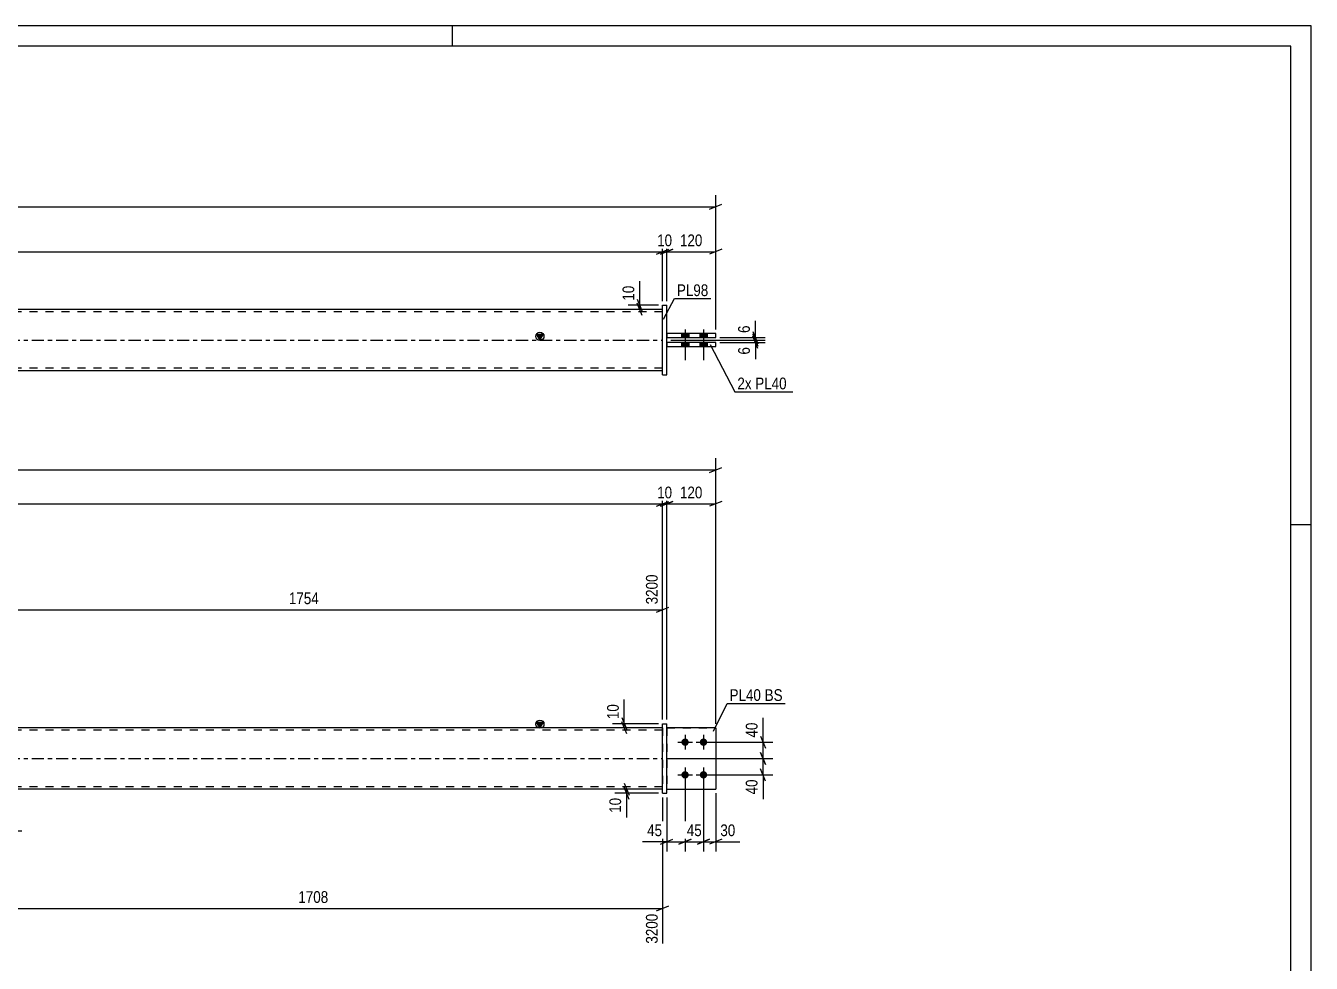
# Model space of a CAD drawing. Header units: millimetres. Extents: x 0 to 594, y 0 to 420.
# Drawn here: x 279.6 to 594, y 190.8 to 420 of the extents above; entities that cross this region are included whole.
import ezdxf

# ---------------------------------------------------------------- set-up
doc = ezdxf.new("R2010")
doc.units = ezdxf.units.MM
doc.linetypes.add('DXK_LINE_DOT2', pattern=[3.9198, 1.9599, -1.9599])
doc.linetypes.add('DXK_LINE_DOT3', pattern=[5.9187, 2.979, -0.9799, 0.9799, -0.9799])
doc.styles.add('Arial Narrow', font='ARIALN.TTF', dxfattribs={"height": 0.2})

# ---------------------------------------------------------------- blocks, each defined once
blk = doc.blocks.new('Unknown-580870411-1131')
at = {"color": 5, "linetype": 'Continuous'}
for p, q in [((594, 420), (0, 420)), ((384, 415), (384, 420)), ((594, 0), (594, 420)), ((589, 415), (5, 415)), ((589, 5), (589, 415)), ((594, 298), (589, 298))]:
    blk.add_line(p, q, dxfattribs=at)
blk = doc.blocks.new('Part-580870411-1699 - 1676')
at = {"color": 2, "linetype": 'Continuous'}
for p, q in [((435.37, 249.34), (436.37, 249.34)), ((435.37, 232.34), (435.37, 249.34)), ((436.37, 232.34), (436.37, 249.34)), ((435.37, 232.34), (436.37, 232.34)), ((435.37, 232.34), (436.37, 232.34))]:
    blk.add_line(p, q, dxfattribs=at)
at = {"color": 7, "linetype": 'DXK_LINE_DOT2'}
for p, q in [((435.37, 249.34), (436.37, 249.34)), ((435.37, 232.34), (435.37, 232.34)), ((436.37, 232.34), (436.37, 232.34)), ((436.37, 232.34), (436.37, 232.34))]:
    blk.add_line(p, q, dxfattribs=at)
blk = doc.blocks.new('Part-580870411-1688 - 1676')
at = {"linetype": 'Continuous'}
blk.add_hatch(color=2, dxfattribs=at).paths.add_polyline_path([(405.37, 248.34), (404.57, 249.74), (406.17, 249.74)])
at = {"color": 2, "linetype": 'Continuous'}
for p, q in [((405.37, 248.34), (404.57, 249.74)), ((404.57, 249.74), (406.17, 249.74)), ((406.17, 249.74), (405.37, 248.34)), ((435.37, 248.34), (115.4, 248.34)), ((435.37, 233.34), (115.4, 233.34))]:
    blk.add_line(p, q, dxfattribs=at)
at = {"color": 7, "linetype": 'DXK_LINE_DOT2'}
for p, q in [((435.37, 247.74), (115.4, 247.74)), ((435.37, 248.34), (435.37, 233.34)), ((435.37, 233.94), (115.4, 233.94))]:
    blk.add_line(p, q, dxfattribs=at)
at = {"color": 7, "linetype": 'DXK_LINE_DOT3'}
blk.add_line((115.4, 240.84), (435.37, 240.84), dxfattribs=at)
at = {"color": 2, "linetype": 'Continuous'}
blk.add_circle((405.37, 249.24), 1, dxfattribs=at)
blk = doc.blocks.new('Part-580870411-1693 - 1676')
at = {"color": 2, "linetype": 'Continuous'}
for p, q in [((448.37, 248.34), (436.37, 248.34)), ((448.37, 248.34), (448.37, 248.34)), ((448.37, 248.34), (448.37, 233.34)), ((436.37, 233.34), (448.37, 233.34))]:
    blk.add_line(p, q, dxfattribs=at)
at = {"color": 7, "linetype": 'DXK_LINE_DOT2'}
for p, q in [((436.37, 248.34), (448.37, 248.34)), ((436.37, 248.34), (436.37, 248.34)), ((436.37, 248.34), (436.37, 233.34)), ((436.37, 233.34), (448.37, 233.34))]:
    blk.add_line(p, q, dxfattribs=at)
blk = doc.blocks.new('Part-580870411-1698 - 1676')
at = {"color": 7, "linetype": 'DXK_LINE_DOT2'}
for p, q in [((436.37, 248.34), (448.37, 248.34)), ((448.37, 248.34), (436.37, 248.34)), ((436.37, 248.34), (436.37, 248.34)), ((436.37, 248.34), (436.37, 233.34)), ((448.37, 248.34), (448.37, 248.34)), ((448.37, 248.34), (448.37, 233.34)), ((436.37, 233.34), (448.37, 233.34)), ((436.37, 233.34), (448.37, 233.34))]:
    blk.add_line(p, q, dxfattribs=at)
blk = doc.blocks.new('Bolt-580870411-1720 - 1676')
at = {"linetype": 'Continuous'}
for points in [[(440.87, 245.74), (441.05, 245.72), (441.23, 245.66), (441.4, 245.57), (441.54, 245.44), (441.65, 245.29), (441.72, 245.12), (441.76, 244.93), (441.76, 244.75), (441.72, 244.56), (441.65, 244.39), (441.54, 244.24), (441.4, 244.11), (441.23, 244.02), (441.05, 243.96), (440.87, 243.94), (440.68, 243.96), (440.5, 244.02), (440.34, 244.11), (440.2, 244.24), (440.09, 244.39), (440.01, 244.56), (439.97, 244.75), (439.97, 244.93), (440.01, 245.12), (440.09, 245.29), (440.2, 245.44), (440.34, 245.57), (440.5, 245.66), (440.68, 245.72)], [(445.37, 245.74), (445.55, 245.72), (445.73, 245.66), (445.9, 245.57), (446.04, 245.44), (446.15, 245.29), (446.22, 245.12), (446.26, 244.93), (446.26, 244.75), (446.22, 244.56), (446.15, 244.39), (446.04, 244.24), (445.9, 244.11), (445.73, 244.02), (445.55, 243.96), (445.37, 243.94), (445.18, 243.96), (445, 244.02), (444.84, 244.11), (444.7, 244.24), (444.59, 244.39), (444.51, 244.56), (444.47, 244.75), (444.47, 244.93), (444.51, 245.12), (444.59, 245.29), (444.7, 245.44), (444.84, 245.57), (445, 245.66), (445.18, 245.72)], [(440.87, 237.74), (441.05, 237.72), (441.23, 237.66), (441.4, 237.57), (441.54, 237.44), (441.65, 237.29), (441.72, 237.12), (441.76, 236.93), (441.76, 236.75), (441.72, 236.56), (441.65, 236.39), (441.54, 236.24), (441.4, 236.11), (441.23, 236.02), (441.05, 235.96), (440.87, 235.94), (440.68, 235.96), (440.5, 236.02), (440.34, 236.11), (440.2, 236.24), (440.09, 236.39), (440.01, 236.56), (439.97, 236.75), (439.97, 236.93), (440.01, 237.12), (440.09, 237.29), (440.2, 237.44), (440.34, 237.57), (440.5, 237.66), (440.68, 237.72)], [(445.37, 237.74), (445.55, 237.72), (445.73, 237.66), (445.9, 237.57), (446.04, 237.44), (446.15, 237.29), (446.22, 237.12), (446.26, 236.93), (446.26, 236.75), (446.22, 236.56), (446.15, 236.39), (446.04, 236.24), (445.9, 236.11), (445.73, 236.02), (445.55, 235.96), (445.37, 235.94), (445.18, 235.96), (445, 236.02), (444.84, 236.11), (444.7, 236.24), (444.59, 236.39), (444.51, 236.56), (444.47, 236.75), (444.47, 236.93), (444.51, 237.12), (444.59, 237.29), (444.7, 237.44), (444.84, 237.57), (445, 237.66), (445.18, 237.72)]]:
    blk.add_hatch(color=1, dxfattribs=at).paths.add_polyline_path(points)
at = {"color": 1, "linetype": 'Continuous'}
for p, q in [((440.87, 246.64), (440.87, 243.04)), ((445.37, 246.64), (445.37, 243.04)), ((439.07, 244.84), (442.67, 244.84)), ((443.57, 244.84), (447.17, 244.84)), ((439.07, 236.84), (442.67, 236.84)), ((440.87, 238.64), (440.87, 235.04)), ((443.57, 236.84), (447.17, 236.84)), ((445.37, 238.64), (445.37, 235.04))]:
    blk.add_line(p, q, dxfattribs=at)
blk = doc.blocks.new('Bolt-580870411-1372 - 1368')
at = {"linetype": 'Continuous'}
for points in [[(441.77, 344.75), (439.97, 344.75), (439.97, 343.75), (441.77, 343.75)], [(441.77, 344.75), (439.97, 344.75), (439.97, 343.75), (441.77, 343.75)], [(446.27, 344.75), (444.47, 344.75), (444.47, 343.75), (446.27, 343.75)], [(446.27, 344.75), (444.47, 344.75), (444.47, 343.75), (446.27, 343.75)], [(441.77, 342.55), (439.97, 342.55), (439.97, 341.55), (441.77, 341.55)], [(441.77, 342.55), (439.97, 342.55), (439.97, 341.55), (441.77, 341.55)], [(446.27, 342.55), (444.47, 342.55), (444.47, 341.55), (446.27, 341.55)], [(446.27, 342.55), (444.47, 342.55), (444.47, 341.55), (446.27, 341.55)]]:
    blk.add_hatch(color=1, dxfattribs=at).paths.add_polyline_path(points)
at = {"color": 1, "linetype": 'Continuous'}
for p, q in [((439.97, 344.75), (439.97, 343.75)), ((439.97, 344.75), (439.97, 343.75)), ((440.87, 345.75), (440.87, 338.25)), ((440.87, 345.75), (440.87, 338.25)), ((441.77, 344.75), (441.77, 343.75)), ((441.77, 344.75), (441.77, 343.75)), ((444.47, 344.75), (444.47, 343.75)), ((444.47, 344.75), (444.47, 343.75)), ((445.37, 345.75), (445.37, 338.25)), ((445.37, 345.75), (445.37, 338.25)), ((446.27, 344.75), (446.27, 343.75)), ((446.27, 344.75), (446.27, 343.75)), ((439.97, 342.55), (439.97, 341.55)), ((439.97, 342.55), (439.97, 341.55)), ((441.77, 342.55), (441.77, 341.55)), ((441.77, 342.55), (441.77, 341.55)), ((444.47, 342.55), (444.47, 341.55)), ((444.47, 342.55), (444.47, 341.55)), ((446.27, 342.55), (446.27, 341.55)), ((446.27, 342.55), (446.27, 341.55))]:
    blk.add_line(p, q, dxfattribs=at)
blk = doc.blocks.new('Part-580870411-1462 - 1368')
at = {"linetype": 'Continuous'}
blk.add_hatch(color=2, dxfattribs=at).paths.add_polyline_path([(405.37, 343.15), (404.57, 344.55), (406.17, 344.55)])
at = {"color": 2, "linetype": 'Continuous'}
for p, q in [((435.37, 350.65), (115.4, 350.65)), ((405.37, 343.15), (404.57, 344.55)), ((404.57, 344.55), (406.17, 344.55)), ((406.17, 344.55), (405.37, 343.15)), ((435.37, 335.65), (115.4, 335.65))]:
    blk.add_line(p, q, dxfattribs=at)
at = {"color": 7, "linetype": 'DXK_LINE_DOT2'}
for p, q in [((435.37, 350.05), (115.4, 350.05)), ((435.37, 335.65), (435.37, 350.65)), ((435.37, 336.25), (115.4, 336.25))]:
    blk.add_line(p, q, dxfattribs=at)
at = {"color": 7, "linetype": 'DXK_LINE_DOT3'}
blk.add_line((115.4, 343.15), (435.37, 343.15), dxfattribs=at)
at = {"color": 2, "linetype": 'Continuous'}
blk.add_circle((405.37, 344.05), 1, dxfattribs=at)
blk = doc.blocks.new('Part-580870411-1434 - 1368')
at = {"color": 2, "linetype": 'Continuous'}
for p, q in [((435.37, 334.66), (435.37, 351.66)), ((435.37, 351.66), (436.37, 351.66)), ((436.37, 334.66), (436.37, 351.66)), ((435.37, 334.66), (436.37, 334.66)), ((435.37, 334.65), (436.37, 334.65))]:
    blk.add_line(p, q, dxfattribs=at)
at = {"color": 7, "linetype": 'DXK_LINE_DOT2'}
for p, q in [((435.37, 351.65), (435.37, 351.66)), ((435.37, 351.65), (436.37, 351.65)), ((435.37, 334.65), (435.37, 334.66)), ((436.37, 334.65), (436.37, 334.66)), ((436.37, 334.66), (436.37, 334.65))]:
    blk.add_line(p, q, dxfattribs=at)
blk = doc.blocks.new('Part-580870411-1467 - 1368')
at = {"color": 2, "linetype": 'Continuous'}
for p, q in [((448.37, 342.56), (436.37, 342.56)), ((436.37, 341.56), (448.37, 341.56)), ((436.37, 341.55), (448.37, 341.55)), ((448.37, 341.56), (448.37, 342.56))]:
    blk.add_line(p, q, dxfattribs=at)
at = {"color": 7, "linetype": 'DXK_LINE_DOT2'}
for p, q in [((436.37, 342.56), (436.37, 341.55)), ((448.37, 342.55), (436.37, 342.55)), ((448.37, 341.56), (448.37, 341.55)), ((448.37, 341.55), (448.37, 341.56))]:
    blk.add_line(p, q, dxfattribs=at)
blk = doc.blocks.new('Part-580870411-1472 - 1368')
at = {"color": 2, "linetype": 'Continuous'}
for p, q in [((448.37, 344.76), (436.37, 344.76)), ((436.37, 343.76), (448.37, 343.76)), ((436.37, 343.75), (448.37, 343.75)), ((448.37, 343.76), (448.37, 344.76))]:
    blk.add_line(p, q, dxfattribs=at)
at = {"color": 7, "linetype": 'DXK_LINE_DOT2'}
for p, q in [((436.37, 344.76), (436.37, 343.75)), ((448.37, 344.75), (436.37, 344.75)), ((448.37, 343.75), (448.37, 343.76)), ((448.37, 343.76), (448.37, 343.75))]:
    blk.add_line(p, q, dxfattribs=at)
blk = doc.blocks.new('StraightDimension-580870411-3819 - 1676')
at = {"color": 7, "linetype": 'Continuous'}
for p, q in [((102.4, 311.39), (448.37, 311.39)), ((446.87, 310.79), (449.87, 311.99)), ((448.37, 249.34), (448.37, 314.24))]:
    blk.add_line(p, q, dxfattribs=at)
at = {"color": 0}
blk.add_wipeout([(279.64, 312.14), (279.64, 316.34), (271.13, 316.34), (271.13, 312.14)], dxfattribs=at)
blk = doc.blocks.new('StraightDimension-580870411-2850 - 1676')
at = {"color": 7, "linetype": 'Continuous'}
for p, q in [((264.55, 232.34), (264.55, 195.58)), ((435.37, 231.34), (435.37, 195.58)), ((266.05, 204.79), (263.05, 203.59)), ((433.87, 203.59), (436.87, 204.79)), ((264.55, 204.19), (435.37, 204.19))]:
    blk.add_line(p, q, dxfattribs=at)
at = {"color": 0}
blk.add_wipeout([(354.22, 204.94), (354.22, 209.14), (345.7, 209.14), (345.7, 204.94)], dxfattribs=at)
at = {"color": 0, "linetype": 'Continuous'}
blk.add_wipeout([(434.77, 203.49), (430.57, 203.49), (430.57, 194.98), (434.77, 194.98)], dxfattribs=at)
at = {"color": 3, "style": 'Arial Narrow'}
blk.add_text('1708', height=2.863, dxfattribs=at).set_placement((346.3, 205.54))
at = {"color": 3, "linetype": 'Continuous', "style": 'Arial Narrow'}
blk.add_text('3200', height=2.863, rotation=90.0002, dxfattribs=at).set_placement((434.17, 195.58))
blk = doc.blocks.new('StraightDimension-580870411-3722 - 1676')
at = {"color": 7, "linetype": 'Continuous'}
for p, q in [((435.37, 250.34), (435.37, 305.95)), ((115.4, 303.1), (435.37, 303.1)), ((433.87, 302.5), (436.87, 303.7))]:
    blk.add_line(p, q, dxfattribs=at)
at = {"color": 0}
blk.add_wipeout([(279.64, 303.85), (279.64, 308.05), (271.13, 308.05), (271.13, 303.85)], dxfattribs=at)
blk = doc.blocks.new('StraightDimension-580870411-1960 - 1676')
at = {"color": 7, "linetype": 'Continuous'}
for p, q in [((416.54, 233.34), (273.42, 233.34)), ((275.67, 234.84), (276.87, 231.84)), ((276.27, 223.14), (276.27, 233.34)), ((276.87, 221.64), (275.67, 224.64)), ((264, 223.14), (278.67, 223.14))]:
    blk.add_line(p, q, dxfattribs=at)
at = {"color": 0}
blk.add_wipeout([(275.52, 231.58), (271.32, 231.58), (271.32, 224.9), (275.52, 224.9)], dxfattribs=at)
at = {"color": 3, "style": 'Arial Narrow'}
blk.add_text('102', height=2.863, rotation=90.0002, dxfattribs=at).set_placement((274.92, 225.5))
blk = doc.blocks.new('StraightDimension-580870411-2732 - 1676')
at = {"color": 7, "linetype": 'Continuous'}
for p, q in [((259.92, 249.34), (259.92, 290.35)), ((435.37, 250.34), (435.37, 285.85)), ((261.42, 277.83), (258.42, 276.63)), ((259.92, 277.23), (435.37, 277.23)), ((433.87, 276.63), (436.87, 277.83))]:
    blk.add_line(p, q, dxfattribs=at)
at = {"color": 0, "linetype": 'Continuous'}
blk.add_wipeout([(434.77, 286.45), (430.57, 286.45), (430.57, 277.93), (434.77, 277.93)], dxfattribs=at)
at = {"color": 0}
blk.add_wipeout([(351.9, 277.98), (351.9, 282.18), (343.39, 282.18), (343.39, 277.98)], dxfattribs=at)
at = {"color": 3, "linetype": 'Continuous', "style": 'Arial Narrow'}
blk.add_text('3200', height=2.863, rotation=90.0002, dxfattribs=at).set_placement((434.17, 278.53))
at = {"color": 3, "style": 'Arial Narrow'}
blk.add_text('1754', height=2.863, dxfattribs=at).set_placement((343.99, 278.58))
blk = doc.blocks.new('StraightDimension-580870411-3720 - 1676')
at = {"color": 7, "linetype": 'Continuous'}
for p, q in [((436.37, 250.34), (436.37, 305.95)), ((448.37, 249.34), (448.37, 305.95)), ((434.87, 302.5), (437.87, 303.7)), ((436.37, 303.1), (448.37, 303.1)), ((449.87, 303.7), (446.87, 302.5))]:
    blk.add_line(p, q, dxfattribs=at)
at = {"color": 0}
blk.add_wipeout([(445.71, 303.85), (445.71, 308.05), (439.02, 308.05), (439.02, 303.85)], dxfattribs=at)
at = {"color": 3, "style": 'Arial Narrow'}
blk.add_text('120', height=2.863, dxfattribs=at).set_placement((439.62, 304.45))
blk = doc.blocks.new('StraightDimension-580870411-1903 - 1676')
at = {"color": 7, "linetype": 'Continuous'}
for p, q in [((434.37, 233.34), (423.72, 233.34)), ((425.97, 234.84), (427.17, 231.84)), ((427.17, 230.84), (425.97, 233.84)), ((426.57, 232.34), (426.57, 233.34)), ((434.37, 232.34), (423.72, 232.34))]:
    blk.add_line(p, q, dxfattribs=at)
at = {"color": 0}
blk.add_wipeout([(425.82, 231.82), (421.62, 231.82), (421.62, 226.96), (425.82, 226.96)], dxfattribs=at)
at = {"color": 7, "linetype": 'Continuous'}
blk.add_line((426.57, 232.34), (426.57, 226.44), dxfattribs=at)
blk.add_line((426.57, 232.34), (426.57, 226.44), dxfattribs=at)
at = {"color": 3, "style": 'Arial Narrow'}
blk.add_text('10', height=2.863, rotation=90.0002, dxfattribs=at).set_placement((425.22, 227.56))
blk = doc.blocks.new('StraightDimension-580870411-1912 - 1676')
at = {"color": 7, "linetype": 'Continuous'}
for p, q in [((440.87, 235.84), (440.87, 218.11)), ((436.37, 231.34), (436.37, 218.11)), ((434.87, 219.91), (437.87, 221.11)), ((436.37, 220.51), (440.87, 220.51)), ((442.37, 221.11), (439.37, 219.91))]:
    blk.add_line(p, q, dxfattribs=at)
at = {"color": 0}
blk.add_wipeout([(435.84, 221.26), (435.84, 225.46), (430.99, 225.46), (430.99, 221.26)], dxfattribs=at)
at = {"color": 7, "linetype": 'Continuous'}
blk.add_line((436.37, 220.51), (430.46, 220.51), dxfattribs=at)
blk.add_line((436.37, 220.51), (430.46, 220.51), dxfattribs=at)
at = {"color": 3, "style": 'Arial Narrow'}
blk.add_text('45', height=2.863, dxfattribs=at).set_placement((431.59, 221.86))
blk = doc.blocks.new('StraightDimension-580870411-1922 - 1676')
at = {"color": 7, "linetype": 'Continuous'}
for p, q in [((440.87, 235.84), (440.87, 218.11)), ((445.37, 235.84), (445.37, 218.11)), ((439.37, 219.91), (442.37, 221.11)), ((440.87, 220.51), (445.37, 220.51)), ((446.87, 221.11), (443.87, 219.91))]:
    blk.add_line(p, q, dxfattribs=at)
at = {"color": 0}
blk.add_wipeout([(445.54, 221.26), (445.54, 225.46), (440.69, 225.46), (440.69, 221.26)], dxfattribs=at)
at = {"color": 3, "style": 'Arial Narrow'}
blk.add_text('45', height=2.863, dxfattribs=at).set_placement((441.29, 221.86))
blk = doc.blocks.new('StraightDimension-580870411-1932 - 1676')
at = {"color": 7, "linetype": 'Continuous'}
for p, q in [((445.37, 235.84), (445.37, 218.11)), ((448.37, 232.34), (448.37, 218.11)), ((443.87, 219.91), (446.87, 221.11)), ((445.37, 220.51), (448.37, 220.51)), ((449.87, 221.11), (446.87, 219.91))]:
    blk.add_line(p, q, dxfattribs=at)
at = {"color": 0}
blk.add_wipeout([(453.75, 221.26), (453.75, 225.46), (448.89, 225.46), (448.89, 221.26)], dxfattribs=at)
at = {"color": 7, "linetype": 'Continuous'}
blk.add_line((448.37, 220.51), (454.27, 220.51), dxfattribs=at)
blk.add_line((448.37, 220.51), (454.27, 220.51), dxfattribs=at)
at = {"color": 3, "style": 'Arial Narrow'}
blk.add_text('30', height=2.863, dxfattribs=at).set_placement((449.49, 221.86))
blk = doc.blocks.new('StraightDimension-580870411-3721 - 1676')
at = {"color": 7, "linetype": 'Continuous'}
for p, q in [((435.37, 250.34), (435.37, 305.95)), ((436.37, 250.34), (436.37, 305.95)), ((433.87, 302.5), (436.87, 303.7)), ((437.87, 303.7), (434.87, 302.5)), ((435.37, 303.1), (436.37, 303.1))]:
    blk.add_line(p, q, dxfattribs=at)
at = {"color": 0}
blk.add_wipeout([(438.29, 303.85), (438.29, 308.05), (433.44, 308.05), (433.44, 303.85)], dxfattribs=at)
at = {"color": 3, "style": 'Arial Narrow'}
blk.add_text('10', height=2.863, dxfattribs=at).set_placement((434.04, 304.45))
blk = doc.blocks.new('StraightDimension-580870411-1971 - 1676')
at = {"color": 7, "linetype": 'Continuous'}
for p, q in [((459.33, 242.34), (460.53, 239.34)), ((436.37, 240.84), (462.33, 240.84)), ((459.93, 236.84), (459.93, 240.84)), ((446.37, 236.84), (462.33, 236.84)), ((460.53, 235.34), (459.33, 238.34))]:
    blk.add_line(p, q, dxfattribs=at)
at = {"color": 0}
blk.add_wipeout([(459.18, 236.32), (454.98, 236.32), (454.98, 231.46), (459.18, 231.46)], dxfattribs=at)
at = {"color": 7, "linetype": 'Continuous'}
blk.add_line((459.93, 236.84), (459.93, 230.93), dxfattribs=at)
blk.add_line((459.93, 236.84), (459.93, 230.93), dxfattribs=at)
at = {"color": 3, "style": 'Arial Narrow'}
blk.add_text('40', height=2.863, rotation=90.0002, dxfattribs=at).set_placement((458.58, 232.06))
blk = doc.blocks.new('StraightDimension-580870411-1984 - 1676')
at = {"color": 7, "linetype": 'Continuous'}
for p, q in [((459.33, 246.34), (460.53, 243.34)), ((446.37, 244.84), (462.33, 244.84)), ((460.53, 239.34), (459.33, 242.34)), ((459.93, 240.84), (459.93, 244.84)), ((436.37, 240.84), (462.33, 240.84))]:
    blk.add_line(p, q, dxfattribs=at)
at = {"color": 0}
blk.add_wipeout([(459.18, 250.22), (454.98, 250.22), (454.98, 245.37), (459.18, 245.37)], dxfattribs=at)
at = {"color": 7, "linetype": 'Continuous'}
blk.add_line((459.93, 244.84), (459.93, 250.75), dxfattribs=at)
blk.add_line((459.93, 244.84), (459.93, 250.75), dxfattribs=at)
at = {"color": 3, "style": 'Arial Narrow'}
blk.add_text('40', height=2.863, rotation=90.0002, dxfattribs=at).set_placement((458.58, 245.97))
blk = doc.blocks.new('StraightDimension-580870411-1998 - 1676')
at = {"color": 7, "linetype": 'Continuous'}
for p, q in [((434.37, 249.34), (423.16, 249.34)), ((425.41, 250.84), (426.61, 247.84)), ((426.61, 246.84), (425.41, 249.84)), ((426.01, 248.34), (426.01, 249.34)), ((434.37, 248.34), (423.16, 248.34))]:
    blk.add_line(p, q, dxfattribs=at)
at = {"color": 0}
blk.add_wipeout([(425.26, 254.72), (421.06, 254.72), (421.06, 249.87), (425.26, 249.87)], dxfattribs=at)
at = {"color": 7, "linetype": 'Continuous'}
blk.add_line((426.01, 249.34), (426.01, 255.25), dxfattribs=at)
blk.add_line((426.01, 249.34), (426.01, 255.25), dxfattribs=at)
at = {"color": 3, "style": 'Arial Narrow'}
blk.add_text('10', height=2.863, rotation=90.0002, dxfattribs=at).set_placement((424.66, 250.47))
blk = doc.blocks.new('StraightDimension-580870411-1579 - 1368')
at = {"color": 7, "linetype": 'Continuous'}
for p, q in [((115.4, 364.75), (435.37, 364.75)), ((433.87, 364.15), (436.87, 365.35)), ((435.37, 352.65), (435.37, 367.6))]:
    blk.add_line(p, q, dxfattribs=at)
at = {"color": 0}
blk.add_wipeout([(279.64, 365.5), (279.64, 369.7), (271.13, 369.7), (271.13, 365.5)], dxfattribs=at)
blk = doc.blocks.new('StraightDimension-580870411-1548 - 1368')
at = {"color": 7, "linetype": 'Continuous'}
for p, q in [((448.37, 345.76), (448.37, 378.6)), ((102.4, 375.75), (448.37, 375.75)), ((446.87, 375.15), (449.87, 376.35))]:
    blk.add_line(p, q, dxfattribs=at)
at = {"color": 0}
blk.add_wipeout([(279.64, 376.5), (279.64, 380.7), (271.13, 380.7), (271.13, 376.5)], dxfattribs=at)
blk = doc.blocks.new('StraightDimension-580870411-1559 - 1368')
at = {"color": 7, "linetype": 'Continuous'}
for p, q in [((434.87, 364.15), (437.87, 365.35)), ((436.37, 352.65), (436.37, 367.6)), ((436.37, 364.75), (448.37, 364.75)), ((449.87, 365.35), (446.87, 364.15)), ((448.37, 345.76), (448.37, 367.6))]:
    blk.add_line(p, q, dxfattribs=at)
at = {"color": 0}
blk.add_wipeout([(445.71, 365.5), (445.71, 369.7), (439.02, 369.7), (439.02, 365.5)], dxfattribs=at)
at = {"color": 3, "style": 'Arial Narrow'}
blk.add_text('120', height=2.863, dxfattribs=at).set_placement((439.62, 366.1))
blk = doc.blocks.new('StraightDimension-580870411-1569 - 1368')
at = {"color": 7, "linetype": 'Continuous'}
for p, q in [((433.87, 364.15), (436.87, 365.35)), ((437.87, 365.35), (434.87, 364.15)), ((435.37, 352.65), (435.37, 367.6)), ((435.37, 364.75), (436.37, 364.75)), ((436.37, 352.65), (436.37, 367.6))]:
    blk.add_line(p, q, dxfattribs=at)
at = {"color": 0}
blk.add_wipeout([(438.29, 365.5), (438.29, 369.7), (433.44, 369.7), (433.44, 365.5)], dxfattribs=at)
at = {"color": 3, "style": 'Arial Narrow'}
blk.add_text('10', height=2.863, dxfattribs=at).set_placement((434.04, 366.1))
blk = doc.blocks.new('StraightDimension-580870411-1610 - 1368')
at = {"color": 7, "linetype": 'Continuous'}
for p, q in [((429.19, 353.15), (430.39, 350.15)), ((430.39, 349.15), (429.19, 352.15)), ((434.37, 351.65), (426.94, 351.65)), ((434.37, 350.65), (426.94, 350.65)), ((429.79, 350.65), (429.79, 351.65))]:
    blk.add_line(p, q, dxfattribs=at)
at = {"color": 0}
blk.add_wipeout([(429.04, 357.03), (424.84, 357.03), (424.84, 352.18), (429.04, 352.18)], dxfattribs=at)
at = {"color": 7, "linetype": 'Continuous'}
blk.add_line((429.79, 351.65), (429.79, 357.56), dxfattribs=at)
blk.add_line((429.79, 351.65), (429.79, 357.56), dxfattribs=at)
at = {"color": 3, "style": 'Arial Narrow'}
blk.add_text('10', height=2.863, rotation=90.0002, dxfattribs=at).set_placement((428.44, 352.78))
blk = doc.blocks.new('StraightDimension-580870411-1621 - 1368')
at = {"color": 7, "linetype": 'Continuous'}
for p, q in [((437.37, 343.15), (460.46, 343.15)), ((449.37, 343.76), (460.46, 343.76)), ((457.46, 345.26), (458.66, 342.26)), ((458.66, 341.65), (457.46, 344.65)), ((458.06, 343.15), (458.06, 343.76))]:
    blk.add_line(p, q, dxfattribs=at)
at = {"color": 0}
blk.add_wipeout([(457.31, 347.31), (453.11, 347.31), (453.11, 344.28), (457.31, 344.28)], dxfattribs=at)
at = {"color": 7, "linetype": 'Continuous'}
blk.add_line((458.06, 343.76), (458.06, 347.83), dxfattribs=at)
blk.add_line((458.06, 343.76), (458.06, 347.83), dxfattribs=at)
at = {"color": 3, "style": 'Arial Narrow'}
blk.add_text('6', height=2.86, rotation=90.0002, dxfattribs=at).set_placement((456.71, 344.88))
blk = doc.blocks.new('StraightDimension-580870411-1630 - 1368')
at = {"color": 7, "linetype": 'Continuous'}
for p, q in [((437.37, 343.15), (460.46, 343.15)), ((457.46, 344.65), (458.66, 341.65)), ((458.66, 341.06), (457.46, 344.06)), ((458.06, 342.56), (458.06, 343.15)), ((449.37, 342.56), (460.46, 342.56))]:
    blk.add_line(p, q, dxfattribs=at)
at = {"color": 0}
blk.add_wipeout([(457.31, 342.03), (453.11, 342.03), (453.11, 339), (457.31, 339)], dxfattribs=at)
at = {"color": 7, "linetype": 'Continuous'}
blk.add_line((458.06, 342.56), (458.06, 338.48), dxfattribs=at)
blk.add_line((458.06, 342.56), (458.06, 338.48), dxfattribs=at)
at = {"color": 3, "style": 'Arial Narrow'}
blk.add_text('6', height=2.86, rotation=90.0002, dxfattribs=at).set_placement((456.71, 339.6))
blk = doc.blocks.new('MarkSet-580870411-2045 - 1676')
at = {"color": 0}
blk.add_wipeout([(459.43, 254.92), (459.43, 257.92), (451.75, 257.92), (451.75, 254.92)], dxfattribs=at)
blk.add_wipeout([(459.43, 254.92), (459.43, 257.92), (451.75, 257.92), (451.75, 254.92)], dxfattribs=at)
at = {"color": 30, "linetype": 'Continuous'}
blk.add_line((447.78, 247.49), (451.15, 254.32), dxfattribs=at)
at = {"color": 0}
blk.add_wipeout([(464.71, 254.92), (464.71, 257.92), (460.33, 257.92), (460.33, 254.92)], dxfattribs=at)
blk.add_wipeout([(464.71, 254.92), (464.71, 257.92), (460.33, 257.92), (460.33, 254.92)], dxfattribs=at)
at = {"color": 30, "linetype": 'Continuous'}
blk.add_line((451.15, 254.32), (465.31, 254.32), dxfattribs=at)
at = {"color": 3, "style": 'Arial Narrow'}
for s, p in [('PL40', (451.75, 254.92)), ('BS', (460.33, 254.92))]:
    blk.add_text(s, height=2.863, dxfattribs=at).set_placement(p)
blk = doc.blocks.new('Mark-580870411-1430 - 1368')
at = {"color": 0}
blk.add_wipeout([(446.56, 353.9), (446.56, 356.9), (438.88, 356.9), (438.88, 353.9)], dxfattribs=at)
blk.add_wipeout([(446.56, 353.9), (446.56, 356.9), (438.88, 356.9), (438.88, 353.9)], dxfattribs=at)
at = {"color": 30, "linetype": 'Continuous'}
for p, q in [((435.6, 348.23), (438.28, 353.3)), ((438.28, 353.3), (447.16, 353.3))]:
    blk.add_line(p, q, dxfattribs=at)
at = {"color": 3, "style": 'Arial Narrow'}
blk.add_text('PL98', height=2.863, dxfattribs=at).set_placement((438.88, 353.9))
blk = doc.blocks.new('MarkSet-580870411-1661 - 1368')
at = {"color": 0}
blk.add_wipeout([(457.13, 331.1), (457.13, 334.1), (453.66, 334.1), (453.66, 331.1)], dxfattribs=at)
blk.add_wipeout([(457.13, 331.1), (457.13, 334.1), (453.66, 334.1), (453.66, 331.1)], dxfattribs=at)
at = {"color": 30, "linetype": 'Continuous'}
blk.add_line((447.02, 342.07), (453.06, 330.5), dxfattribs=at)
at = {"color": 0}
blk.add_wipeout([(465.7, 331.1), (465.7, 334.1), (458.03, 334.1), (458.03, 331.1)], dxfattribs=at)
blk.add_wipeout([(465.7, 331.1), (465.7, 334.1), (458.03, 334.1), (458.03, 331.1)], dxfattribs=at)
at = {"color": 30, "linetype": 'Continuous'}
blk.add_line((453.06, 330.5), (467.2, 330.5), dxfattribs=at)
at = {"color": 3, "style": 'Arial Narrow'}
for s, p in [('2x', (453.66, 331.1)), ('PL40', (458.03, 331.1))]:
    blk.add_text(s, height=2.863, dxfattribs=at).set_placement(p)

msp = doc.modelspace()

# ---------------------------------------------------------------- block references
for name in ['Unknown-580870411-1131', 'Part-580870411-1462 - 1368', 'Part-580870411-1434 - 1368', 'Part-580870411-1472 - 1368', 'Bolt-580870411-1372 - 1368', 'Part-580870411-1467 - 1368', 'Part-580870411-1688 - 1676', 'Part-580870411-1699 - 1676', 'Part-580870411-1693 - 1676', 'Part-580870411-1698 - 1676', 'Bolt-580870411-1720 - 1676']:
    msp.add_blockref(name, (0, 0))

# ---------------------------------------------------------------- next in the draw order: block references
for name in ['StraightDimension-580870411-1579 - 1368', 'StraightDimension-580870411-3819 - 1676', 'StraightDimension-580870411-2850 - 1676']:
    msp.add_blockref(name, (0, 0))

# ---------------------------------------------------------------- next in the draw order: block references
for name in ['StraightDimension-580870411-1548 - 1368', 'StraightDimension-580870411-3722 - 1676', 'StraightDimension-580870411-1960 - 1676', 'StraightDimension-580870411-1903 - 1676']:
    msp.add_blockref(name, (0, 0))

# ---------------------------------------------------------------- next in the draw order: block references
for name in ['StraightDimension-580870411-1559 - 1368', 'StraightDimension-580870411-2732 - 1676', 'StraightDimension-580870411-1912 - 1676']:
    msp.add_blockref(name, (0, 0))

# ---------------------------------------------------------------- next in the draw order: block references
for name in ['StraightDimension-580870411-1569 - 1368', 'StraightDimension-580870411-1621 - 1368', 'StraightDimension-580870411-3720 - 1676', 'StraightDimension-580870411-1922 - 1676']:
    msp.add_blockref(name, (0, 0))

# ---------------------------------------------------------------- next in the draw order: block references
for name in ['StraightDimension-580870411-1610 - 1368', 'StraightDimension-580870411-1630 - 1368', 'StraightDimension-580870411-3721 - 1676', 'StraightDimension-580870411-1932 - 1676']:
    msp.add_blockref(name, (0, 0))

# ---------------------------------------------------------------- next in the draw order: block references
for name in ['Mark-580870411-1430 - 1368', 'MarkSet-580870411-1661 - 1368', 'StraightDimension-580870411-1998 - 1676', 'StraightDimension-580870411-1971 - 1676']:
    msp.add_blockref(name, (0, 0))

# ---------------------------------------------------------------- next in the draw order: block references
msp.add_blockref('StraightDimension-580870411-1984 - 1676', (0, 0))

# ---------------------------------------------------------------- next in the draw order: block references
msp.add_blockref('MarkSet-580870411-2045 - 1676', (0, 0))

doc.saveas('drawing.dxf')
